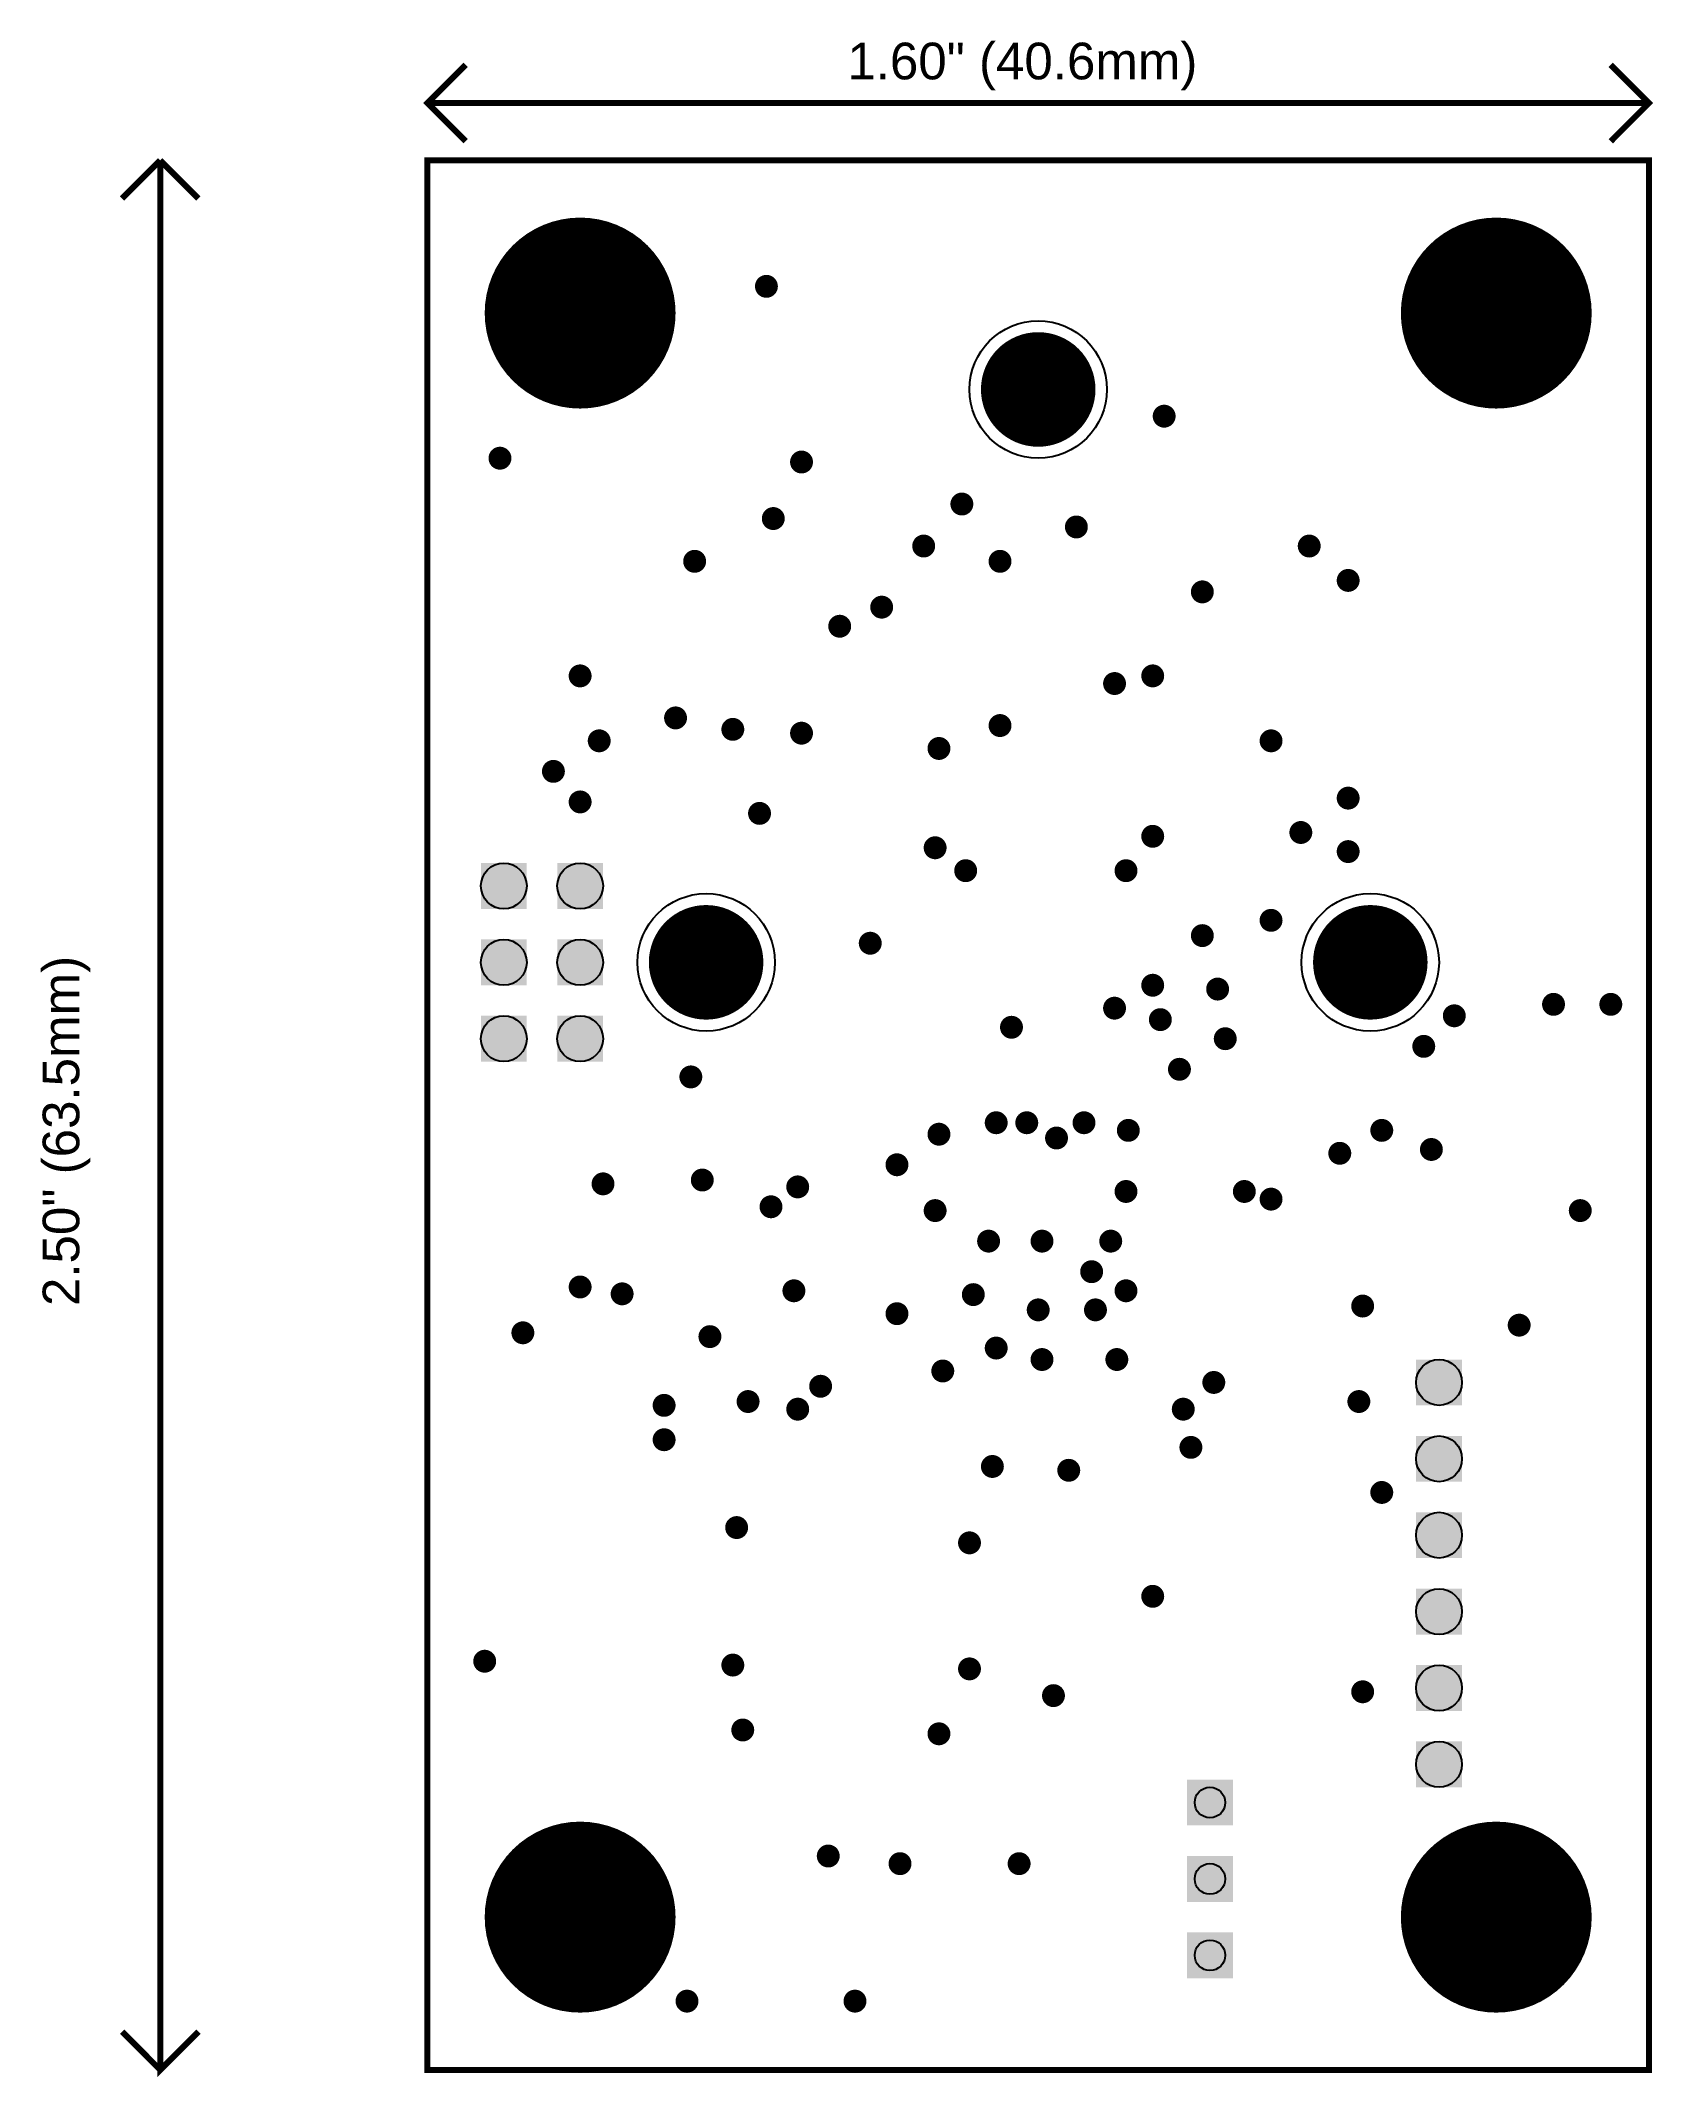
# Model space of a CAD drawing. Extents: x -1.05 to 1.06, y -1.34 to 1.33.
import ezdxf

# ---------------------------------------------------------------- set-up
doc = ezdxf.new("R2010")
doc.units = 0
doc.layers.get('0').update_dxf_attribs({"linetype": 'CONTINUOUS'})

# ---------------------------------------------------------------- blocks, each defined once
blk = doc.blocks.new('EPAD')
at = {"const_width": 0.5}
blk.add_lwpolyline([(-0.25, 0, 1), (0.25, 0, 1)], format="xyb", close=True, dxfattribs=at)
blk = doc.blocks.new('RPAD')
blk.add_trace([(-0.5, -0.5), (-0.5, 0.5), (0.5, -0.5), (0.5, 0.5)])

msp = doc.modelspace()

# ---------------------------------------------------------------- linework, layer by layer
at = {"const_width": 0.008}
for points in [[(-0.497, 1.297), (-0.547, 1.247), (-0.497, 1.197)], [(1.003, 1.297), (1.053, 1.247), (1.003, 1.197)], [(-0.547, 1.247), (1.053, 1.247)], [(-0.897, 1.172), (-0.947, 1.122)], [(-0.897, 1.172), (-0.847, 1.122)], [(-0.897, 1.172), (-0.897, -1.328), (-0.847, -1.278)], [(-0.547, -1.328), (1.053, -1.328), (1.053, 1.172), (-0.547, 1.172), (-0.547, -1.328)], [(-0.897, -1.328), (-0.947, -1.278)]]:
    msp.add_lwpolyline(points, dxfattribs=at)
for centre, radius in [((-0.347, 0.972), 0.12), ((0.853, 0.972), 0.12), ((-0.103, 1.007), 0.01), ((0.253, 0.872), 0.09), ((0.418, 0.837), 0.01), ((-0.452, 0.782), 0.01), ((-0.057, 0.777), 0.01), ((0.153, 0.722), 0.01), ((-0.094, 0.703), 0.01), ((0.303, 0.692), 0.01), ((0.103, 0.667), 0.01), ((0.608, 0.667), 0.01), ((-0.197, 0.647), 0.01), ((0.203, 0.647), 0.01), ((0.468, 0.607), 0.01), ((0.659, 0.622), 0.01), ((0.048, 0.587), 0.01), ((-0.007, 0.562), 0.01), ((-0.347, 0.497), 0.01), ((0.403, 0.497), 0.01), ((0.353, 0.487), 0.01), ((-0.222, 0.442), 0.01), ((-0.147, 0.427), 0.01), ((-0.057, 0.422), 0.01), ((0.203, 0.432), 0.01), ((-0.322, 0.412), 0.01), ((0.123, 0.402), 0.01), ((0.558, 0.412), 0.01), ((-0.382, 0.372), 0.01), ((0.659, 0.337), 0.01), ((-0.347, 0.332), 0.01), ((-0.112, 0.317), 0.01), ((0.403, 0.287), 0.01), ((0.597, 0.292), 0.01), ((0.118, 0.272), 0.01), ((0.659, 0.267), 0.01), ((-0.447, 0.222), 0.03), ((-0.347, 0.222), 0.03), ((0.158, 0.242), 0.01), ((0.368, 0.242), 0.01), ((-0.182, 0.122), 0.09), ((0.558, 0.177), 0.01), ((0.688, 0.122), 0.09), ((0.468, 0.157), 0.01), ((-0.447, 0.122), 0.03), ((-0.347, 0.122), 0.03), ((0.033, 0.147), 0.01), ((0.403, 0.092), 0.01), ((0.488, 0.087), 0.01), ((0.353, 0.062), 0.01), ((0.413, 0.047), 0.01), ((0.798, 0.052), 0.01), ((0.928, 0.067), 0.01), ((1.003, 0.067), 0.01), ((-0.447, 0.022), 0.03), ((-0.347, 0.022), 0.03), ((0.218, 0.037), 0.01), ((0.498, 0.022), 0.01), ((0.758, 0.012), 0.01), ((-0.202, -0.028), 0.01), ((0.438, -0.018), 0.01), ((0.198, -0.088), 0.01), ((0.238, -0.088), 0.01), ((0.313, -0.088), 0.01), ((0.123, -0.103), 0.01), ((0.277, -0.108), 0.01), ((0.371, -0.098), 0.01), ((0.703, -0.098), 0.01), ((0.068, -0.143), 0.01), ((0.648, -0.128), 0.01), ((0.768, -0.123), 0.01), ((-0.317, -0.168), 0.01), ((-0.187, -0.163), 0.01), ((-0.062, -0.172), 0.01), ((0.368, -0.178), 0.01), ((0.523, -0.178), 0.01), ((0.558, -0.188), 0.01), ((-0.097, -0.198), 0.01), ((0.118, -0.203), 0.01), ((0.963, -0.203), 0.01), ((0.188, -0.243), 0.01), ((0.258, -0.243), 0.01), ((0.348, -0.243), 0.01), ((-0.347, -0.303), 0.01), ((0.323, -0.283), 0.01), ((-0.292, -0.312), 0.01), ((-0.067, -0.308), 0.01), ((0.168, -0.313), 0.01), ((0.368, -0.308), 0.01), ((0.678, -0.328), 0.01), ((0.068, -0.338), 0.01), ((0.253, -0.333), 0.01), ((0.328, -0.333), 0.01), ((0.883, -0.353), 0.01), ((-0.422, -0.363), 0.01), ((-0.177, -0.368), 0.01), ((0.198, -0.383), 0.01), ((0.258, -0.398), 0.01), ((0.356, -0.398), 0.01), ((0.778, -0.428), 0.03), ((-0.032, -0.433), 0.01), ((0.128, -0.413), 0.01), ((0.483, -0.428), 0.01), ((-0.237, -0.458), 0.01), ((-0.127, -0.453), 0.01), ((-0.062, -0.463), 0.01), ((0.443, -0.463), 0.01), ((0.673, -0.453), 0.01), ((-0.237, -0.503), 0.01), ((0.453, -0.513), 0.01), ((0.778, -0.528), 0.03), ((0.193, -0.538), 0.01), ((0.293, -0.543), 0.01), ((0.703, -0.572), 0.01), ((-0.142, -0.618), 0.01), ((0.778, -0.628), 0.03), ((0.163, -0.638), 0.01), ((0.403, -0.708), 0.01), ((0.778, -0.728), 0.03), ((-0.472, -0.793), 0.01), ((-0.147, -0.798), 0.01), ((0.163, -0.803), 0.01), ((0.778, -0.828), 0.03), ((0.678, -0.833), 0.01), ((0.273, -0.838), 0.01), ((-0.134, -0.883), 0.01), ((0.123, -0.888), 0.01), ((0.778, -0.928), 0.03), ((0.478, -0.978), 0.02), ((-0.347, -1.128), 0.12), ((0.853, -1.128), 0.12), ((-0.022, -1.048), 0.01), ((0.072, -1.058), 0.01), ((0.228, -1.058), 0.01), ((0.478, -1.078), 0.02), ((0.478, -1.178), 0.02), ((-0.207, -1.238), 0.01), ((0.013, -1.238), 0.01)]:
    msp.add_circle(centre, radius)

# ---------------------------------------------------------------- block references
for name, p, xscale, yscale in [('EPAD', (-0.347, 0.972), 0.25, 0.25), ('EPAD', (0.853, 0.972), 0.25, 0.25), ('EPAD', (-0.103, 1.007), 0.03, 0.03), ('EPAD', (0.253, 0.872), 0.15, 0.15), ('EPAD', (0.418, 0.837), 0.03, 0.03), ('EPAD', (-0.452, 0.782), 0.03, 0.03), ('EPAD', (-0.057, 0.777), 0.03, 0.03), ('EPAD', (0.153, 0.722), 0.03, 0.03), ('EPAD', (-0.094, 0.703), 0.03, 0.03), ('EPAD', (0.303, 0.692), 0.03, 0.03), ('EPAD', (0.103, 0.667), 0.03, 0.03), ('EPAD', (0.608, 0.667), 0.03, 0.03), ('EPAD', (-0.197, 0.647), 0.03, 0.03), ('EPAD', (0.203, 0.647), 0.03, 0.03), ('EPAD', (0.468, 0.607), 0.03, 0.03), ('EPAD', (0.659, 0.622), 0.03, 0.03), ('EPAD', (0.048, 0.587), 0.03, 0.03), ('EPAD', (-0.007, 0.562), 0.03, 0.03), ('EPAD', (-0.347, 0.497), 0.03, 0.03), ('EPAD', (0.403, 0.497), 0.03, 0.03), ('EPAD', (0.353, 0.487), 0.03, 0.03), ('EPAD', (-0.222, 0.442), 0.03, 0.03), ('EPAD', (-0.322, 0.412), 0.03, 0.03), ('EPAD', (-0.147, 0.427), 0.03, 0.03), ('EPAD', (-0.057, 0.422), 0.03, 0.03), ('EPAD', (0.203, 0.432), 0.03, 0.03), ('EPAD', (0.558, 0.412), 0.03, 0.03), ('EPAD', (0.123, 0.402), 0.03, 0.03), ('EPAD', (-0.382, 0.372), 0.03, 0.03), ('EPAD', (-0.347, 0.332), 0.03, 0.03), ('EPAD', (0.659, 0.337), 0.03, 0.03), ('EPAD', (-0.112, 0.317), 0.03, 0.03), ('EPAD', (0.403, 0.287), 0.03, 0.03), ('EPAD', (0.597, 0.292), 0.03, 0.03), ('EPAD', (0.118, 0.272), 0.03, 0.03), ('EPAD', (0.659, 0.267), 0.03, 0.03), ('EPAD', (0.158, 0.242), 0.03, 0.03), ('EPAD', (0.368, 0.242), 0.03, 0.03), ('EPAD', (-0.182, 0.122), 0.15, 0.15), ('EPAD', (0.558, 0.177), 0.03, 0.03), ('EPAD', (0.688, 0.122), 0.15, 0.15), ('EPAD', (0.033, 0.147), 0.03, 0.03), ('EPAD', (0.468, 0.157), 0.03, 0.03), ('EPAD', (0.403, 0.092), 0.03, 0.03), ('EPAD', (0.488, 0.087), 0.03, 0.03), ('EPAD', (0.928, 0.067), 0.03, 0.03), ('EPAD', (1.003, 0.067), 0.03, 0.03), ('EPAD', (0.353, 0.062), 0.03, 0.03), ('EPAD', (0.413, 0.047), 0.03, 0.03), ('EPAD', (0.798, 0.052), 0.03, 0.03), ('EPAD', (0.218, 0.037), 0.03, 0.03), ('EPAD', (0.498, 0.022), 0.03, 0.03), ('EPAD', (0.758, 0.012), 0.03, 0.03), ('EPAD', (-0.202, -0.028), 0.03, 0.03), ('EPAD', (0.438, -0.018), 0.03, 0.03), ('EPAD', (0.198, -0.088), 0.03, 0.03), ('EPAD', (0.238, -0.088), 0.03, 0.03), ('EPAD', (0.313, -0.088), 0.03, 0.03), ('EPAD', (0.123, -0.103), 0.03, 0.03), ('EPAD', (0.277, -0.108), 0.03, 0.03), ('EPAD', (0.371, -0.098), 0.03, 0.03), ('EPAD', (0.703, -0.098), 0.03, 0.03), ('EPAD', (0.068, -0.143), 0.03, 0.03), ('EPAD', (0.648, -0.128), 0.03, 0.03), ('EPAD', (0.768, -0.123), 0.03, 0.03), ('EPAD', (-0.317, -0.168), 0.03, 0.03), ('EPAD', (-0.187, -0.163), 0.03, 0.03), ('EPAD', (-0.062, -0.172), 0.03, 0.03), ('EPAD', (-0.097, -0.198), 0.03, 0.03), ('EPAD', (0.368, -0.178), 0.03, 0.03), ('EPAD', (0.523, -0.178), 0.03, 0.03), ('EPAD', (0.558, -0.188), 0.03, 0.03), ('EPAD', (0.118, -0.203), 0.03, 0.03), ('EPAD', (0.963, -0.203), 0.03, 0.03), ('EPAD', (0.188, -0.243), 0.03, 0.03), ('EPAD', (0.258, -0.243), 0.03, 0.03), ('EPAD', (0.348, -0.243), 0.03, 0.03), ('EPAD', (-0.347, -0.303), 0.03, 0.03), ('EPAD', (-0.067, -0.308), 0.03, 0.03), ('EPAD', (0.323, -0.283), 0.03, 0.03), ('EPAD', (0.368, -0.308), 0.03, 0.03), ('EPAD', (-0.292, -0.312), 0.03, 0.03), ('EPAD', (0.168, -0.313), 0.03, 0.03), ('EPAD', (0.253, -0.333), 0.03, 0.03), ('EPAD', (0.328, -0.333), 0.03, 0.03), ('EPAD', (0.678, -0.328), 0.03, 0.03), ('EPAD', (0.068, -0.338), 0.03, 0.03), ('EPAD', (0.883, -0.353), 0.03, 0.03), ('EPAD', (-0.422, -0.363), 0.03, 0.03), ('EPAD', (-0.177, -0.368), 0.03, 0.03), ('EPAD', (0.198, -0.383), 0.03, 0.03), ('EPAD', (0.128, -0.413), 0.03, 0.03), ('EPAD', (0.258, -0.398), 0.03, 0.03), ('EPAD', (0.356, -0.398), 0.03, 0.03), ('EPAD', (-0.032, -0.433), 0.03, 0.03), ('EPAD', (0.483, -0.428), 0.03, 0.03), ('EPAD', (-0.237, -0.458), 0.03, 0.03), ('EPAD', (-0.127, -0.453), 0.03, 0.03), ('EPAD', (-0.062, -0.463), 0.03, 0.03), ('EPAD', (0.443, -0.463), 0.03, 0.03), ('EPAD', (0.673, -0.453), 0.03, 0.03), ('EPAD', (-0.237, -0.503), 0.03, 0.03), ('EPAD', (0.453, -0.513), 0.03, 0.03), ('EPAD', (0.193, -0.538), 0.03, 0.03), ('EPAD', (0.293, -0.543), 0.03, 0.03), ('EPAD', (0.703, -0.572), 0.03, 0.03), ('EPAD', (-0.142, -0.618), 0.03, 0.03), ('EPAD', (0.163, -0.638), 0.03, 0.03), ('EPAD', (0.403, -0.708), 0.03, 0.03), ('EPAD', (-0.472, -0.793), 0.03, 0.03), ('EPAD', (-0.147, -0.798), 0.03, 0.03), ('EPAD', (0.163, -0.803), 0.03, 0.03), ('EPAD', (0.273, -0.838), 0.03, 0.03), ('EPAD', (0.678, -0.833), 0.03, 0.03), ('EPAD', (-0.134, -0.883), 0.03, 0.03), ('EPAD', (0.123, -0.888), 0.03, 0.03), ('RPAD', (0.478, -0.978), 0.06, 0.06), ('EPAD', (-0.347, -1.128), 0.25, 0.25), ('EPAD', (0.853, -1.128), 0.25, 0.25), ('EPAD', (-0.022, -1.048), 0.03, 0.03), ('EPAD', (0.072, -1.058), 0.03, 0.03), ('EPAD', (0.228, -1.058), 0.03, 0.03), ('RPAD', (0.478, -1.078), 0.06, 0.06), ('RPAD', (0.478, -1.178), 0.06, 0.06), ('EPAD', (-0.207, -1.238), 0.03, 0.03), ('EPAD', (0.013, -1.238), 0.03, 0.03)]:
    msp.add_blockref(name, p, dxfattribs=dict(xscale=xscale, yscale=yscale))
at = {"xscale": 0.06, "yscale": 0.06}
for p, rotation in [((-0.447, 0.222), 270), ((-0.347, 0.222), 270), ((-0.447, 0.122), 270), ((-0.347, 0.122), 270), ((-0.447, 0.022), 270), ((-0.347, 0.022), 270), ((0.778, -0.428), 90), ((0.778, -0.528), 90), ((0.778, -0.628), 90), ((0.778, -0.728), 90), ((0.778, -0.828), 90), ((0.778, -0.928), 90)]:
    msp.add_blockref('RPAD', p, dxfattribs=dict(at, rotation=rotation))

# ---------------------------------------------------------------- texts
at = {"layer": '12632256', "width": 1.041667}
msp.add_text('1.60" (40.6mm)', height=0.048, dxfattribs=at).set_placement((0.003, 1.278))
msp.add_text('2.50" (63.5mm)', height=0.048, rotation=90, dxfattribs=at).set_placement((-1.003, -0.328))

doc.saveas('drawing.dxf')
